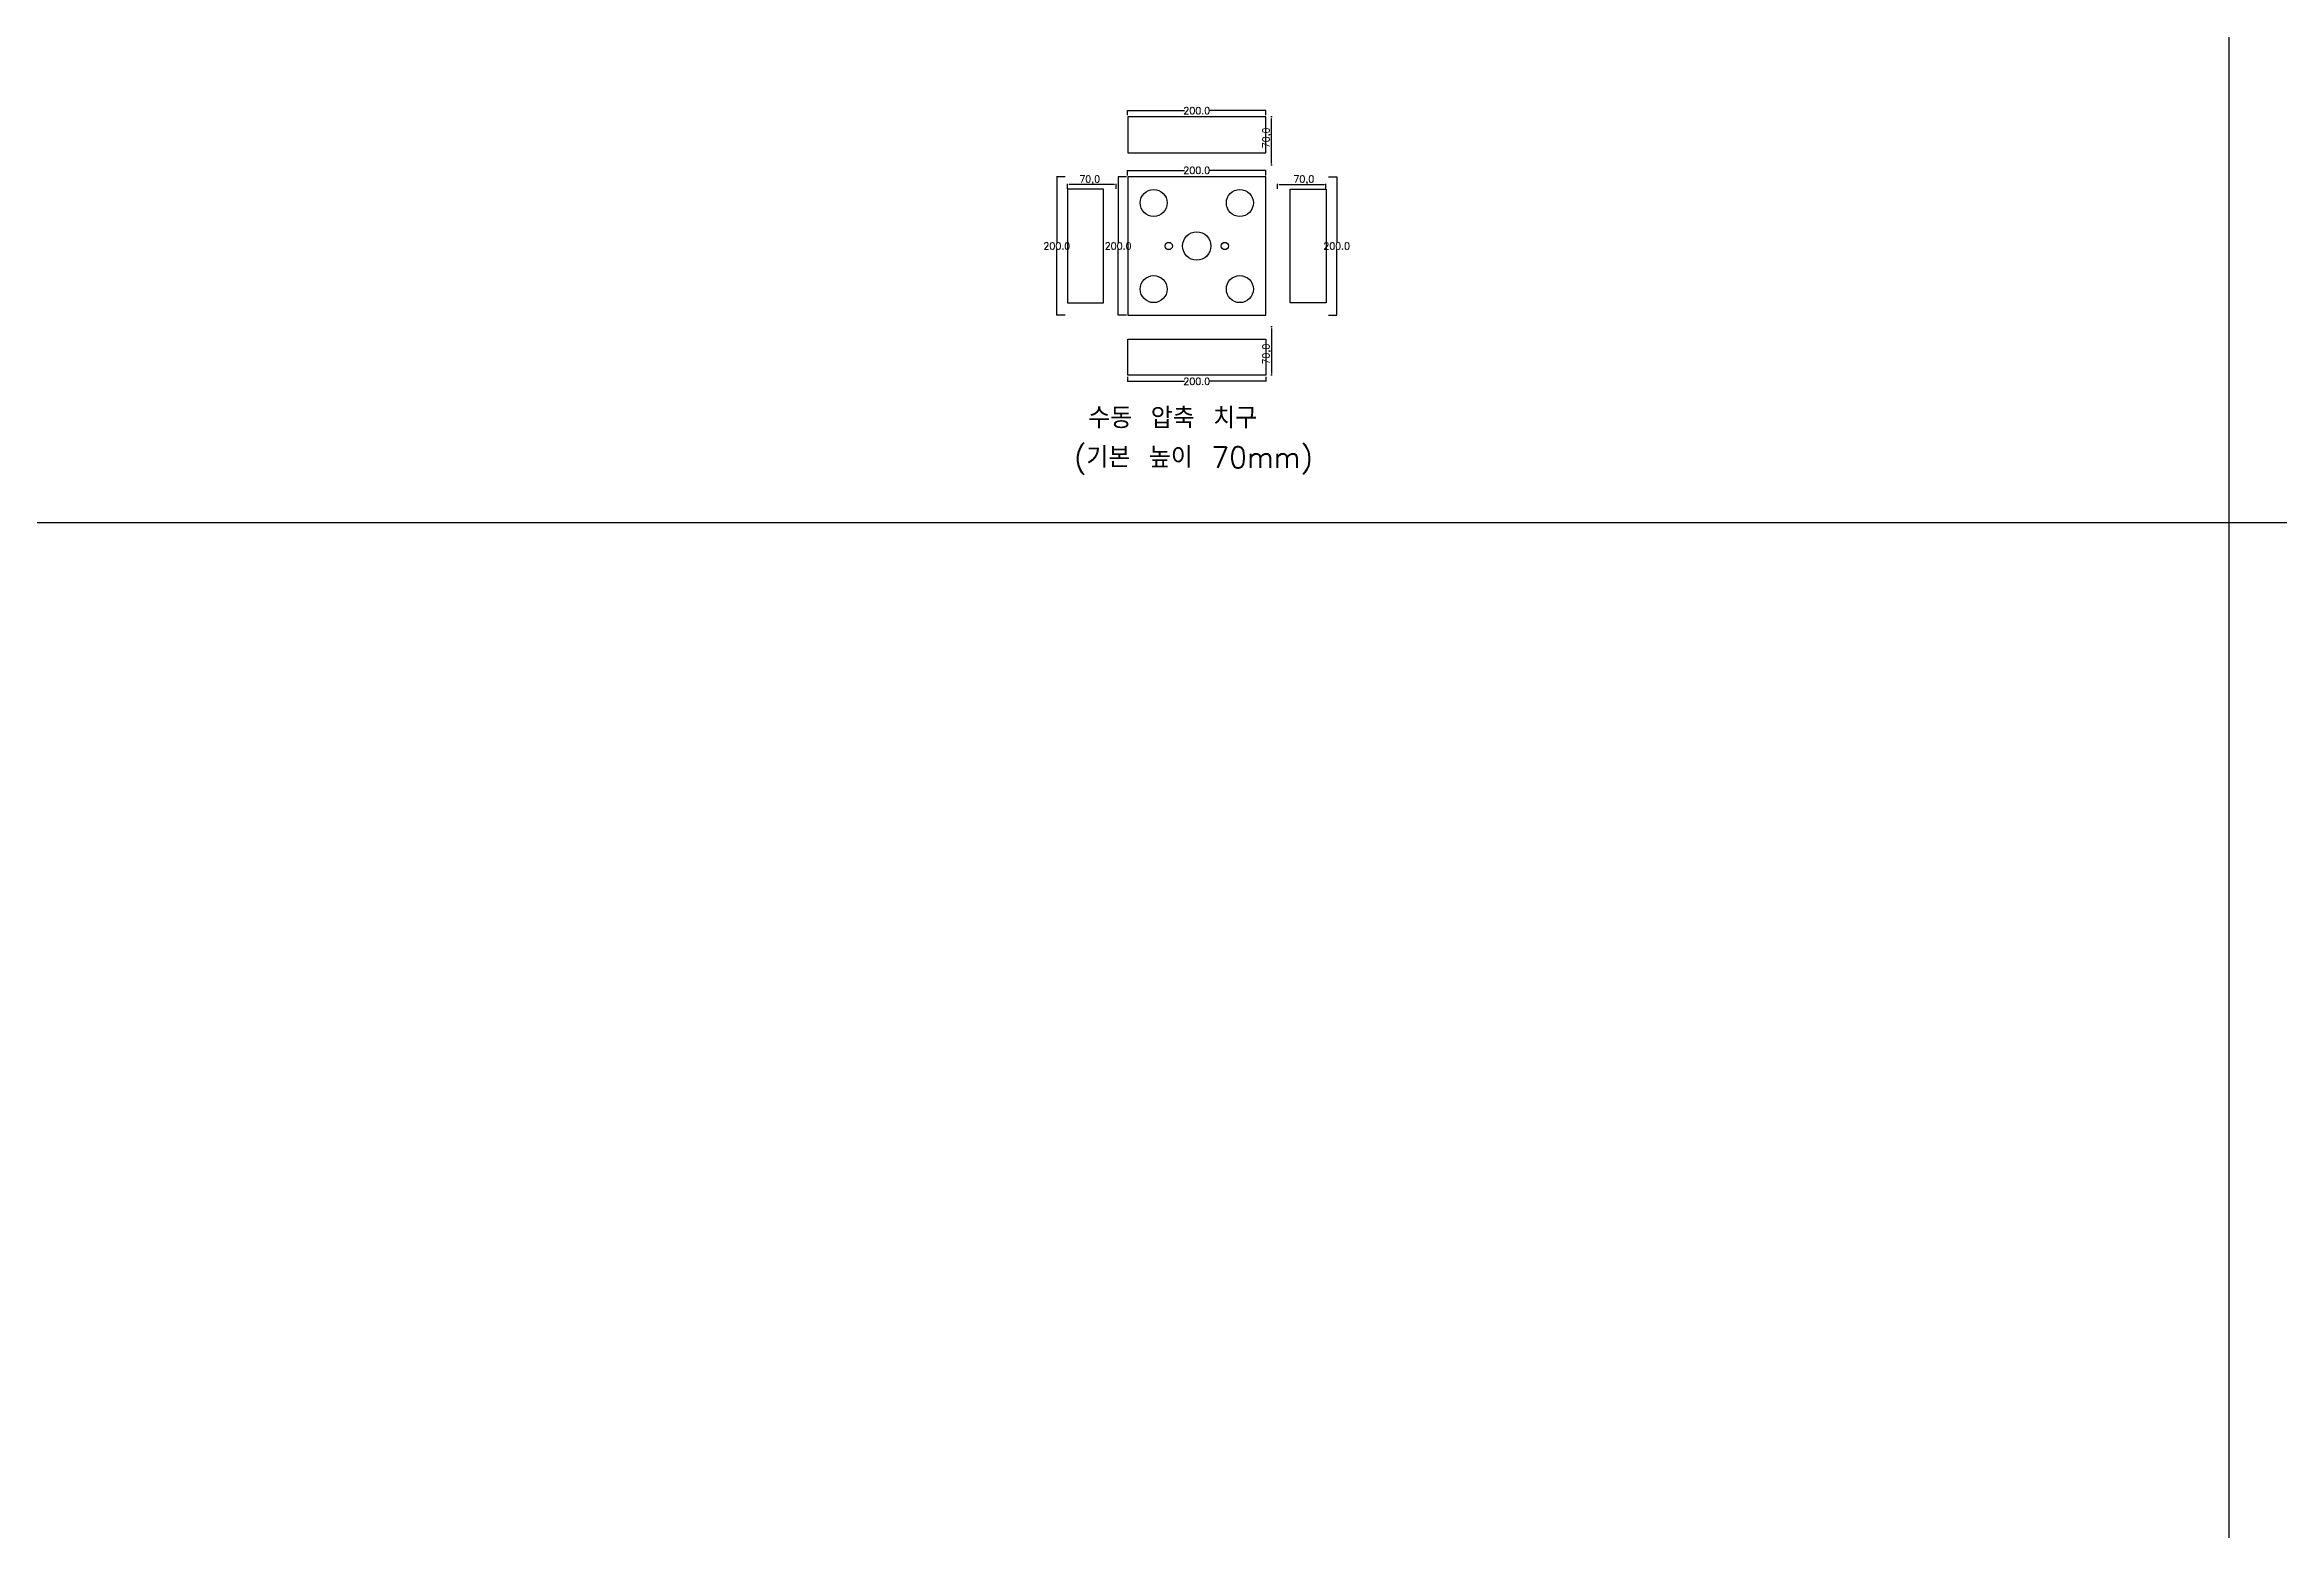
# Model space of a CAD drawing. Header units: millimetres. Extents: x 8462 to 28262, y 7372 to 16372.
# Drawn here: x 21808 to 25035, y 9517 to 11663 of the extents above; entities that cross this region are included whole.
import ezdxf

# ---------------------------------------------------------------- set-up
doc = ezdxf.new("R2010")
doc.units = ezdxf.units.MM
for name, color, linetype in [('TEXT', 7, 'Continuous'), ('볼트 구멍', 7, 'Continuous'), ('치구', 7, 'Continuous'), ('치수', 7, 'Continuous')]:
    doc.layers.add(name, color=color, linetype=linetype)
doc.styles.get("Standard").update_dxf_attribs({"font": 'txt.shx', "bigfont": 'whgtxt.shx'})
doc.dimstyles.new('ISO-25', dxfattribs={"dimtxt": 2.5, "dimasz": 2.5, "dimexe": 1.25, "dimexo": 0.625, "dimtad": 1, "dimtxsty": 'Standard', "dimcen": 2.5, "dimadec": 0, "dimazin": 0, "dimtfac": 1, "dimtmove": 0, "dimatfit": 3, "dimfxl": 0, "dimarcsym": 0})
doc.dimstyles.get("Standard").update_dxf_attribs({"dimtxt": 7, "dimasz": 0.18, "dimexe": 0.18, "dimexo": 0.0625, "dimgap": 0.09, "dimtad": 0, "dimtih": 1, "dimtoh": 1, "dimdec": 1, "dimzin": 0, "dimdsep": 46, "dimtxsty": 'Standard', "dimcen": 0.09, "dimadec": 0, "dimazin": 0, "dimtfac": 1, "dimtdec": 1, "dimtofl": 0, "dimtmove": 0, "dimatfit": 3, "dimfxl": 0, "dimtolj": 1, "dimtzin": 0, "dimarcsym": 0})

# ---------------------------------------------------------------- blocks, each defined once
blk = doc.blocks.new('*D247')
at = {"layer": 'Defpoints', "color": 0}
for p in [(23371.8, 11560.9), (23571.8, 11567.3), (23571.8, 11560.9)]:
    blk.add_point(p, dxfattribs=at)
at = {"layer": '치수', "color": 0, "lineweight": -2}
for p, q in [((23371.8, 11561), (23371.8, 11567.5)), ((23372, 11567.3), (23454.2, 11567.3)), ((23571.6, 11567.3), (23489.4, 11567.3)), ((23571.8, 11561), (23571.8, 11567.5))]:
    blk.add_line(p, q, dxfattribs=at)
at = {"layer": '치수', "color": 0}
for points in [[(23372, 11567.3), (23372, 11567.3), (23371.8, 11567.3)], [(23571.6, 11567.3), (23571.6, 11567.3), (23571.8, 11567.3)]]:
    blk.add_solid(points, dxfattribs=at)
at = {"layer": '치수', "color": 0, "insert": (23471.8, 11567.3), "char_height": 10, "attachment_point": 5}
blk.add_mtext('\\A1;200.0', dxfattribs=at)
blk = doc.blocks.new('*D248')
at = {"layer": 'Defpoints', "color": 0}
for p in [(23371.8, 11473.6), (23571.8, 11481), (23571.8, 11473.6)]:
    blk.add_point(p, dxfattribs=at)
at = {"layer": '치수', "color": 0, "lineweight": -2}
for p, q in [((23371.8, 11473.7), (23371.8, 11481.2)), ((23372, 11481), (23454.2, 11481)), ((23571.6, 11481), (23489.4, 11481)), ((23571.8, 11473.7), (23571.8, 11481.2))]:
    blk.add_line(p, q, dxfattribs=at)
at = {"layer": '치수', "color": 0}
for points in [[(23372, 11481.1), (23372, 11481), (23371.8, 11481)], [(23571.6, 11481.1), (23571.6, 11481), (23571.8, 11481)]]:
    blk.add_solid(points, dxfattribs=at)
at = {"layer": '치수', "color": 0, "insert": (23471.8, 11481), "char_height": 10, "attachment_point": 5}
blk.add_mtext('\\A1;200.0', dxfattribs=at)
blk = doc.blocks.new('*D249')
at = {"layer": 'Defpoints', "color": 0}
for p in [(23371.8, 11182.8), (23571.8, 11182.8), (23571.8, 11176.4)]:
    blk.add_point(p, dxfattribs=at)
at = {"layer": '치수', "color": 0, "lineweight": -2}
for p, q in [((23371.8, 11182.7), (23371.8, 11176.2)), ((23372, 11176.4), (23454.2, 11176.4)), ((23571.6, 11176.4), (23489.4, 11176.4)), ((23571.8, 11182.7), (23571.8, 11176.2))]:
    blk.add_line(p, q, dxfattribs=at)
at = {"layer": '치수', "color": 0}
for points in [[(23372, 11176.4), (23372, 11176.3), (23371.8, 11176.4)], [(23571.6, 11176.4), (23571.6, 11176.3), (23571.8, 11176.4)]]:
    blk.add_solid(points, dxfattribs=at)
at = {"layer": '치수', "color": 0, "insert": (23471.8, 11176.4), "char_height": 10, "attachment_point": 5}
blk.add_mtext('\\A1;200.0', dxfattribs=at)
blk = doc.blocks.new('*D250')
at = {"layer": 'Defpoints', "color": 0}
for p in [(23285.2, 11460.4), (23285.2, 11453.6), (23355.2, 11453.6)]:
    blk.add_point(p, dxfattribs=at)
at = {"layer": '치수', "color": 0, "lineweight": -2}
for p, q in [((23285.2, 11454.2), (23285.2, 11461.7)), ((23352.7, 11460.4), (23287.7, 11460.4)), ((23355.2, 11454.2), (23355.2, 11461.7))]:
    blk.add_line(p, q, dxfattribs=at)
at = {"layer": '치수', "color": 0}
for points in [[(23287.7, 11460.8), (23287.7, 11460), (23285.2, 11460.4)], [(23352.7, 11460.8), (23352.7, 11460), (23355.2, 11460.4)]]:
    blk.add_solid(points, dxfattribs=at)
at = {"layer": '치수', "color": 0, "insert": (23317.2, 11466.9), "char_height": 10, "attachment_point": 5}
blk.add_mtext('70,0', dxfattribs=at)
blk = doc.blocks.new('*D251')
at = {"layer": 'Defpoints', "color": 0}
for p in [(23370.3, 11471.8), (23358.3, 11271.8), (23370.3, 11271.8)]:
    blk.add_point(p, dxfattribs=at)
at = {"layer": '치수', "color": 0, "lineweight": -2}
for p, q in [((23370.3, 11471.8), (23358.1, 11471.8)), ((23358.3, 11471.6), (23358.3, 11376.9)), ((23358.3, 11272), (23358.3, 11366.7)), ((23370.3, 11271.8), (23358.1, 11271.8))]:
    blk.add_line(p, q, dxfattribs=at)
at = {"layer": '치수', "color": 0}
for points in [[(23358.2, 11471.6), (23358.3, 11471.6), (23358.3, 11471.8)], [(23358.2, 11272), (23358.3, 11272), (23358.3, 11271.8)]]:
    blk.add_solid(points, dxfattribs=at)
at = {"layer": '치수', "color": 0, "insert": (23358.3, 11371.8), "char_height": 10, "attachment_point": 5}
blk.add_mtext('\\A1;200.0', dxfattribs=at)
blk = doc.blocks.new('*D252')
at = {"layer": 'Defpoints', "color": 0}
for p in [(23281.8, 11471.9), (23269.7, 11271.9), (23281.8, 11271.9)]:
    blk.add_point(p, dxfattribs=at)
at = {"layer": '치수', "color": 0, "lineweight": -2}
for p, q in [((23281.7, 11471.9), (23269.5, 11471.9)), ((23269.7, 11471.7), (23269.7, 11377)), ((23269.7, 11272.1), (23269.7, 11366.8)), ((23281.7, 11271.9), (23269.5, 11271.9))]:
    blk.add_line(p, q, dxfattribs=at)
at = {"layer": '치수', "color": 0}
for points in [[(23269.7, 11471.7), (23269.7, 11471.7), (23269.7, 11471.9)], [(23269.7, 11272.1), (23269.7, 11272.1), (23269.7, 11271.9)]]:
    blk.add_solid(points, dxfattribs=at)
at = {"layer": '치수', "color": 0, "insert": (23269.7, 11371.9), "char_height": 10, "attachment_point": 5}
blk.add_mtext('\\A1;200.0', dxfattribs=at)
blk = doc.blocks.new('*D253')
at = {"layer": 'Defpoints', "color": 0}
for p in [(23581.5, 11255.2), (23579.9, 11185.2), (23581.5, 11185.2)]:
    blk.add_point(p, dxfattribs=at)
at = {"layer": '치수', "color": 0, "lineweight": -2}
for p, q in [((23580.9, 11255.2), (23578.6, 11255.2)), ((23579.9, 11252.7), (23579.9, 11187.7)), ((23580.9, 11185.2), (23578.6, 11185.2))]:
    blk.add_line(p, q, dxfattribs=at)
at = {"layer": '치수', "color": 0}
for points in [[(23579.4, 11252.7), (23580.3, 11252.7), (23579.9, 11255.2)], [(23579.4, 11187.7), (23580.3, 11187.7), (23579.9, 11185.2)]]:
    blk.add_solid(points, dxfattribs=at)
at = {"layer": '치수', "color": 0, "insert": (23573.4, 11215.7), "char_height": 10, "attachment_point": 5, "rotation": 90}
blk.add_mtext('70,0', dxfattribs=at)
blk = doc.blocks.new('*D254')
at = {"layer": 'Defpoints', "color": 0}
for p in [(23579.9, 11558.4), (23581.5, 11558.4), (23581.5, 11488.4)]:
    blk.add_point(p, dxfattribs=at)
at = {"layer": '치수', "color": 0, "lineweight": -2}
for p, q in [((23580.9, 11558.4), (23578.6, 11558.4)), ((23579.9, 11490.9), (23579.9, 11555.9)), ((23580.9, 11488.4), (23578.6, 11488.4))]:
    blk.add_line(p, q, dxfattribs=at)
at = {"layer": '치수', "color": 0}
for points in [[(23579.4, 11555.9), (23580.3, 11555.9), (23579.9, 11558.4)], [(23579.4, 11490.9), (23580.3, 11490.9), (23579.9, 11488.4)]]:
    blk.add_solid(points, dxfattribs=at)
at = {"layer": '치수', "color": 0, "insert": (23573.4, 11527.9), "char_height": 10, "attachment_point": 5, "rotation": 90}
blk.add_mtext('70,0', dxfattribs=at)
blk = doc.blocks.new('*D255')
at = {"layer": 'Defpoints', "color": 0}
for p in [(23658.4, 11460.4), (23588.4, 11453.6), (23658.4, 11453.6)]:
    blk.add_point(p, dxfattribs=at)
at = {"layer": '치수', "color": 0, "lineweight": -2}
for p, q in [((23588.4, 11454.2), (23588.4, 11461.7)), ((23590.9, 11460.4), (23655.9, 11460.4)), ((23658.4, 11454.2), (23658.4, 11461.7))]:
    blk.add_line(p, q, dxfattribs=at)
at = {"layer": '치수', "color": 0}
for points in [[(23590.9, 11460.8), (23590.9, 11460), (23588.4, 11460.4)], [(23655.9, 11460.8), (23655.9, 11460), (23658.4, 11460.4)]]:
    blk.add_solid(points, dxfattribs=at)
at = {"layer": '치수', "color": 0, "insert": (23626.4, 11466.9), "char_height": 10, "attachment_point": 5}
blk.add_mtext('70,0', dxfattribs=at)
blk = doc.blocks.new('*D256')
at = {"layer": 'Defpoints', "color": 0}
for p in [(23661.8, 11471.9), (23661.8, 11271.9), (23673.9, 11271.9)]:
    blk.add_point(p, dxfattribs=at)
at = {"layer": '치수', "color": 0, "lineweight": -2}
for p, q in [((23661.9, 11471.9), (23674.1, 11471.9)), ((23673.9, 11471.7), (23673.9, 11377)), ((23673.9, 11272.1), (23673.9, 11366.8)), ((23661.9, 11271.9), (23674.1, 11271.9))]:
    blk.add_line(p, q, dxfattribs=at)
at = {"layer": '치수', "color": 0}
for points in [[(23673.9, 11471.7), (23673.9, 11471.7), (23673.9, 11471.9)], [(23673.9, 11272.1), (23673.9, 11272.1), (23673.9, 11271.9)]]:
    blk.add_solid(points, dxfattribs=at)
at = {"layer": '치수', "color": 0, "insert": (23673.9, 11371.9), "char_height": 10, "attachment_point": 5}
blk.add_mtext('\\A1;200.0', dxfattribs=at)

msp = doc.modelspace()

# ---------------------------------------------------------------- linework, layer by layer
at = {"color": 6}
for p, q in [((24962.267, 16371.825), (24962.267, 7371.825)), ((28262.267, 10971.825), (8462.267, 10971.825))]:
    msp.add_line(p, q, dxfattribs=at)
at = {"layer": '볼트 구멍', "color": 3}
for centre, radius in [((23471.799, 11371.825), 20.5), ((23431.299, 11371.825), 5.25), ((23512.299, 11371.825), 5.25)]:
    msp.add_circle(centre, radius, dxfattribs=at)
at = {"layer": '치구'}
for points in [[(23372.049, 11506.575), (23571.549, 11506.575), (23571.549, 11558.575), (23372.049, 11558.575)], [(23372.049, 11272.075), (23571.549, 11272.075), (23571.549, 11471.575), (23372.049, 11471.575)], [(23337.049, 11453.925), (23285.049, 11453.925), (23285.049, 11289.725), (23337.049, 11289.725)], [(23606.549, 11453.925), (23658.549, 11453.925), (23658.549, 11289.725), (23606.549, 11289.725)], [(23372.049, 11237.075), (23571.549, 11237.075), (23571.549, 11185.075), (23372.049, 11185.075)]]:
    msp.add_lwpolyline(points, close=True, dxfattribs=at)
for centre in [(23409.549, 11434.075), (23534.049, 11434.075), (23409.549, 11309.575), (23534.049, 11309.575)]:
    msp.add_circle(centre, 19.5, dxfattribs=at)

# ---------------------------------------------------------------- texts
at = {"layer": 'TEXT', "color": 3}
for s, p in [('수동 압축 치구', (23315.08, 11108.591)), (' (기본 높이 70mm)', (23267.652, 11051.677))]:
    msp.add_text(s, height=30, dxfattribs=at).set_placement(p)

# ---------------------------------------------------------------- dimensions: what is measured, and where the dimension line sits
at = {"layer": '치수', "color": 4}
for base, p1, p2, dimstyle, override, picture, middle in [((23571.799, 11567.297), (23371.799, 11560.9), (23571.799, 11560.9), 'Standard', {"dimtxt": 10}, '*D247', (23471.799, 11567.297)), ((23658.399, 11460.402), (23588.399, 11453.625), (23658.399, 11453.625), 'ISO-25', {"dimtxt": 10, "dimdec": 1, "dimzin": 0, "dimtdec": 1}, '*D255', (23626.399, 11460.402)), ((23571.799, 11176.353), (23371.799, 11182.75), (23571.799, 11182.75), 'Standard', {"dimtxt": 10}, '*D249', (23471.799, 11176.353))]:
    dim = msp.add_linear_dim(base=base, p1=p1, p2=p2, dimstyle=dimstyle, override=override, dxfattribs=at)
    dim.commit()
    dim.dimension.update_dxf_attribs({"geometry": picture, "text_midpoint": middle, "dimtype": 160})
for base, p1, p2, angle, picture, middle in [((23579.866, 11558.425), (23581.478, 11488.425), (23581.478, 11558.425), 90, '*D254', (23579.866, 11527.925)), ((23285.199, 11460.402), (23355.199, 11453.625), (23285.199, 11453.625), 180, '*D250', (23317.199, 11460.402)), ((23579.866, 11185.225), (23581.478, 11255.225), (23581.478, 11185.225), 270, '*D253', (23579.866, 11215.725))]:
    dim = msp.add_linear_dim(base=base, p1=p1, p2=p2, angle=angle, dimstyle='ISO-25', override={"dimtxt": 10, "dimdec": 1, "dimzin": 0, "dimtdec": 1}, dxfattribs=at)
    dim.commit()
    dim.dimension.update_dxf_attribs({"geometry": picture, "text_midpoint": middle, "dimtype": 160})
for base, p1, p2, picture, middle in [((23269.681, 11271.925), (23281.751, 11471.925), (23281.751, 11271.925), '*D252', (23269.681, 11371.925)), ((23358.269, 11271.825), (23370.339, 11471.825), (23370.339, 11271.825), '*D251', (23358.269, 11371.825)), ((23673.917, 11271.925), (23661.847, 11471.925), (23661.847, 11271.925), '*D256', (23673.917, 11371.925))]:
    dim = msp.add_linear_dim(base=base, p1=p1, p2=p2, angle=90, dimstyle='Standard', override={"dimtxt": 10}, dxfattribs=at)
    dim.commit()
    dim.dimension.update_dxf_attribs({"geometry": picture, "text_midpoint": middle})
dim = msp.add_linear_dim(base=(23571.799, 11481.047), p1=(23371.799, 11473.65), p2=(23571.799, 11473.65), dimstyle='Standard', override={"dimtxt": 10}, dxfattribs=at)
dim.commit()
dim.dimension.update_dxf_attribs({"geometry": '*D248', "text_midpoint": (23471.799, 11481.047)})

doc.saveas('drawing.dxf')
